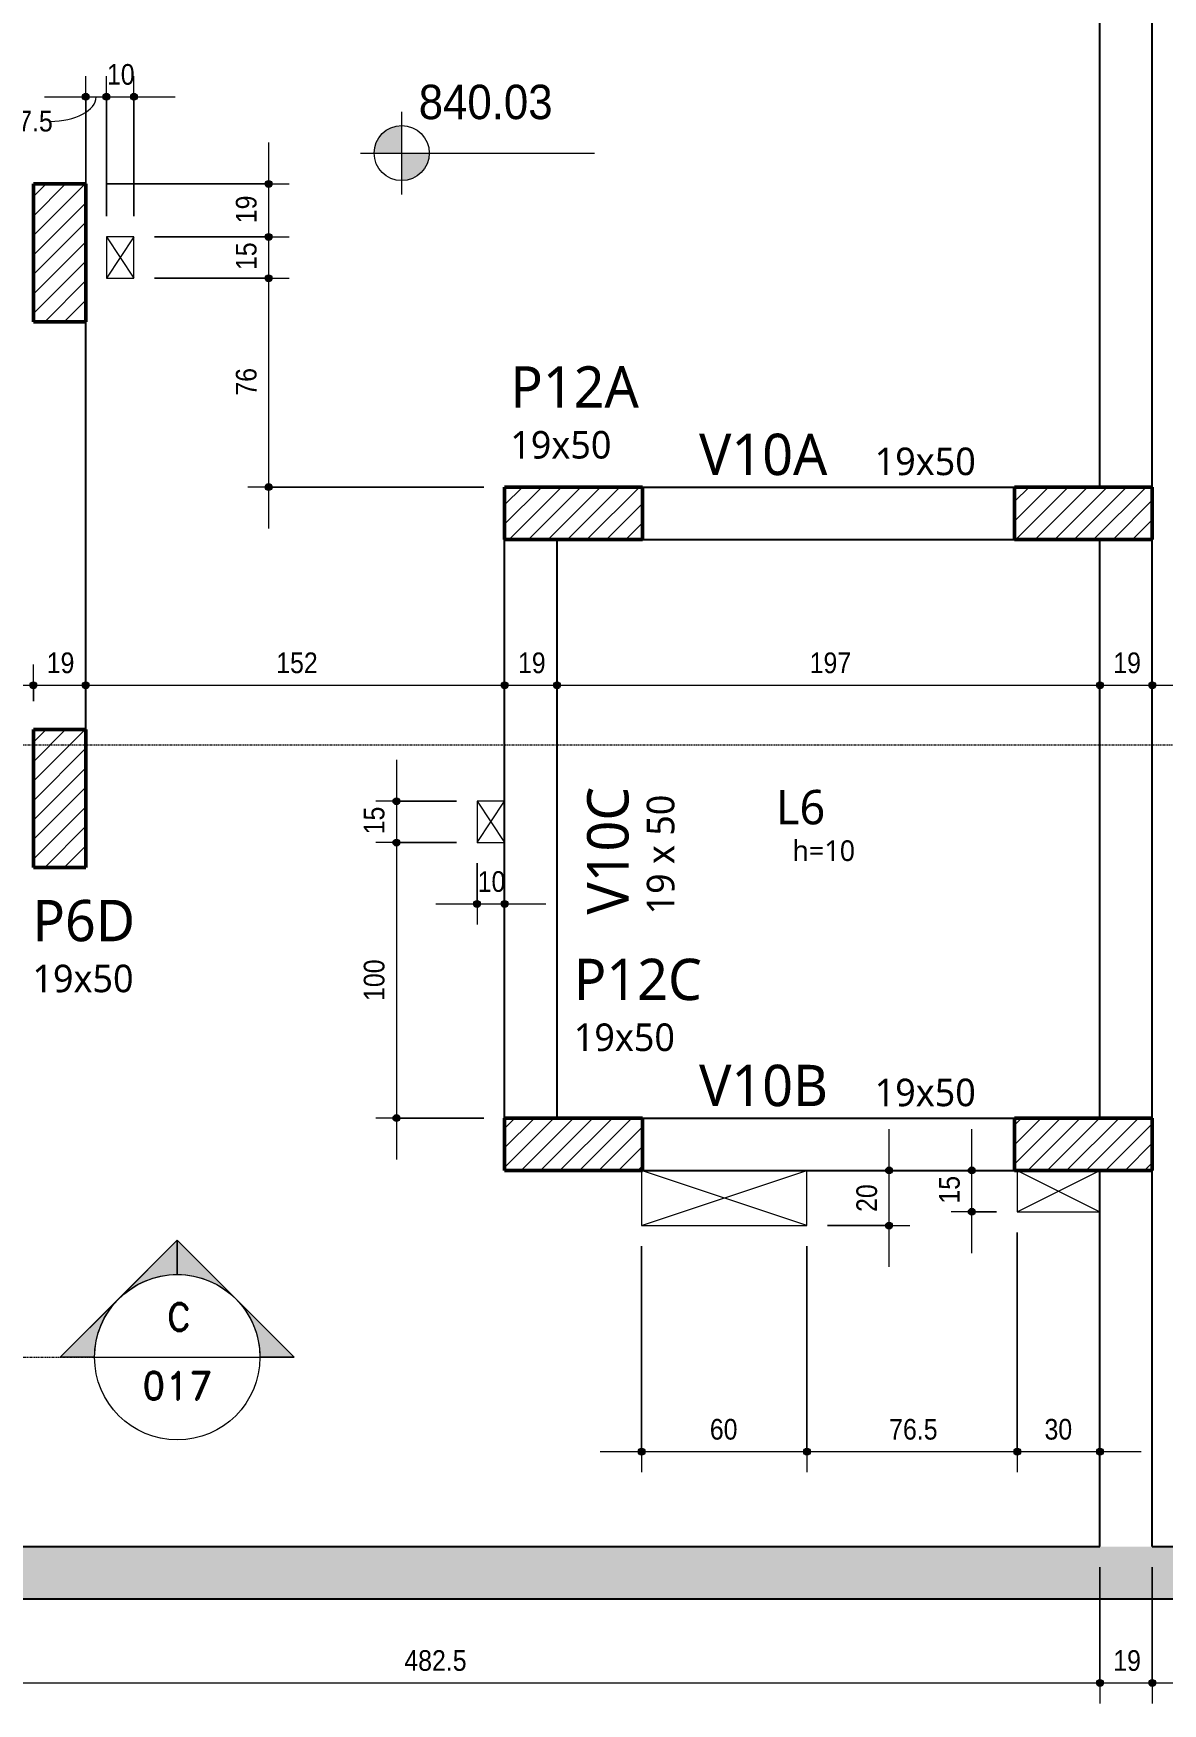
# Model space of a CAD drawing. Header units: centimetres. Extents: x -1095 to 23421, y -520 to 84300.
# Drawn here: x 2769 to 3178, y -428 to 178 of the extents above; entities that cross this region are included whole.
import ezdxf

# ---------------------------------------------------------------- set-up
doc = ezdxf.new("R2010")
doc.units = ezdxf.units.CM
doc.linetypes.add('Centro de 6 mm', pattern=[1.32, 0.6, -0.24, 0.24, -0.24])
for name, color, linetype, lineweight in [('A-ANNO-DIMS', 7, 'Continuous', 9), ('A-ANNO-DIMS-50', 7, 'Continuous', 9), ('A-FLOR', 7, 'Continuous', 9), ('A-FLOR-IDEN', 7, 'Continuous', 9), ('G-ANNO-DIMS', 7, 'Continuous', 9), ('G-ANNO-SYMB', 7, 'Continuous', 9), ('S-BEAM', 7, 'Continuous', 9), ('S-BEAM-IDEN', 7, 'Continuous', 9), ('S-COLS', 7, 'Continuous', 9), ('S-COLS-IDEN', 7, 'Continuous', 9)]:
    doc.layers.add(name, color=color, linetype=linetype, lineweight=lineweight)
doc.styles.add('Fira Sans', font='', dxfattribs={"width": 0.95, "height": 12.5})
doc.styles.add('Fira Sans_1', font='', dxfattribs={"width": 0.9, "height": 7.5})
doc.styles.add('Gadugi', font='gadugi.ttf', dxfattribs={"height": 15})
doc.styles.add('Gadugi_1', font='gadugi.ttf', dxfattribs={"height": 10})
doc.styles.add('Gadugi_2', font='gadugi.ttf', dxfattribs={"height": 7.5})
doc.styles.add('Gadugi_3', font='gadugi.ttf', dxfattribs={"height": 12.5})
doc.styles.add('RomanD', font='romand__.ttf', dxfattribs={"height": 10})
doc.styles.get('Fira Sans').set_extended_font_data('Fira Sans')
doc.styles.get('Fira Sans_1').set_extended_font_data('Fira Sans')
doc.dimstyles.new('PED_R80_1_5mm_ACIMA_As_ESQ__R00', dxfattribs={"dimscale": 30.48, "dimtxt": 10.229846, "dimasz": 0.328084, "dimexe": 0.246063, "dimexo": 0.246063, "dimgap": 0.049213, "dimtad": 1, "dimdec": 1, "dimrnd": 0.5, "dimdsep": 46, "dimtxsty": 'Fira Sans_1', "dimblk1": 'DOTSMALL', "dimblk2": 'DOTSMALL', "dimsah": 1, "dimcen": 0.09, "dimdle": 0.492126, "dimazin": 0, "dimtfac": 1, "dimtdec": 4, "dimtix": 1, "dimtmove": 0, "dimatfit": 3, "dimfxl": 1, "dimtvp": 1, "dimtolj": 1, "dimtzin": 0, "dimarcsym": 2})
doc.dimstyles.new('PED_R80_1_5mm_ACIMA_As_ESQ__R00_1', dxfattribs={"dimscale": 30.48, "dimtxt": 10.229846, "dimasz": 0.328084, "dimexe": 0.246063, "dimexo": 0.246063, "dimgap": 0.049213, "dimtad": 1, "dimdec": 1, "dimrnd": 0.5, "dimdsep": 46, "dimtxsty": 'Fira Sans_1', "dimblk1": 'DOTSMALL', "dimblk2": 'DOTSMALL', "dimsah": 1, "dimcen": 0.09, "dimdle": 0.492126, "dimazin": 0, "dimtfac": 1, "dimtdec": 4, "dimtix": 1, "dimtmove": 1, "dimatfit": 3, "dimfxl": 1, "dimtvp": 1, "dimtolj": 1, "dimtzin": 0, "dimarcsym": 2})
pattern_1 = [(45, (2663.54, 0), (-3.535534, 3.535534), [])]

# ---------------------------------------------------------------- blocks, each defined once
blk = doc.blocks.new('Corte - M_Cabeça do corte - Preenchida-2060824-PL600 - PRÉ-FORMA DA COBERTURA')
at = {"layer": 'G-ANNO-SYMB'}
h = blk.add_hatch(color=256, dxfattribs=at)
edge = h.paths.add_edge_path(flags=0)
edge.add_line((-0.6, 0.849), (-0.6, 0.6))
edge.add_arc((-0.6, 0), 0.6, 90, 135)
edge.add_line((-1.024, 0.424), (-0.6, 0.849))
h = blk.add_hatch(color=256, dxfattribs=at)
edge = h.paths.add_edge_path(flags=0)
edge.add_line((-0.6, 0.849), (-0.176, 0.424))
edge.add_arc((-0.6, 0), 0.6, 45, 90)
edge.add_line((-0.6, 0.6), (-0.6, 0.849))
h = blk.add_hatch(color=256, dxfattribs=at)
edge = h.paths.add_edge_path(flags=0)
edge.add_line((-1.449, 0), (-1.024, 0.424))
edge.add_arc((-0.6, 0), 0.6, 135, 180)
edge.add_line((-1.2, 0), (-1.449, 0))
h = blk.add_hatch(color=256, dxfattribs=at)
edge = h.paths.add_edge_path(flags=0)
edge.add_line((0.249, 0), (0, 0))
edge.add_arc((-0.6, 0), 0.6, 360, 405)
edge.add_line((-0.176, 0.424), (0.249, 0))
for p, q in [((-0.6, 0.849), (-1.449, 0)), ((-0.6, 0.849), (-1.024, 0.424)), ((-0.6, 0.849), (0.249, 0)), ((-0.6, 0.6), (-0.6, 0.849)), ((-0.6, 0.849), (-0.6, 0.6)), ((-0.176, 0.424), (-0.6, 0.849)), ((-1.024, 0.424), (-1.449, 0)), ((0.249, 0), (-0.176, 0.424)), ((-1.449, 0), (-1.2, 0)), ((0, 0), (0.249, 0)), ((-1.2, 0), (-1.449, 0)), ((0, 0), (0.249, 0))]:
    blk.add_line(p, q, dxfattribs=at)
for start, end in [(360, 180), (90, 135), (45, 90), (135, 180), (360, 45), (180, 360)]:
    blk.add_arc((-0.6, 0), 0.6, start, end, dxfattribs=at)
blk = doc.blocks.new('Elevações de ponto - M_Cota de elevação - Alvo preenchido-10609-PL600 - PRÉ-FORMA DA COBERTURA')
at = {"layer": 'G-ANNO-DIMS'}
h = blk.add_hatch(color=256, dxfattribs=at)
edge = h.paths.add_edge_path(flags=0)
edge.add_line((0, 0), (-0.2, 0))
edge.add_arc((0, 0), 0.2, 90, 180, ccw=False)
edge.add_line((0, 0.2), (0, 0))
h = blk.add_hatch(color=256, dxfattribs=at)
edge = h.paths.add_edge_path(flags=0)
edge.add_line((0, 0), (0.2, 0))
edge.add_arc((0, 0), 0.2, 270, 360, ccw=False)
edge.add_line((0, -0.2), (0, 0))
for p, q in [((0, -0.3), (0, 0.3)), ((-0.3, 0), (1.4, 0))]:
    blk.add_line(p, q, dxfattribs=at)
blk.add_circle((0, 0), 0.2, dxfattribs=at)
blk = doc.blocks.new('DIMBLOCK26-PL600 - PRÉ-FORMA DA COBERTURA')
at = {"layer": 'A-ANNO-DIMS-50', "true_color": 0x000032}
h = blk.add_hatch(color=178, dxfattribs=at)
edge = h.paths.add_edge_path(flags=0)
edge.add_arc((2673.04, -420.21), 1.25, 0, 360)
h = blk.add_hatch(color=178, dxfattribs=at)
edge = h.paths.add_edge_path(flags=0)
edge.add_arc((3155.54, -420.21), 1.25, 0, 360)
at = {"layer": 'A-ANNO-DIMS-50', "color": 178, "true_color": 0x000032}
for p, q in [((3155.54, -378.25), (3155.54, -427.71)), ((3155.54, -420.21), (3155.54, -378.25)), ((2673.04, -397.25), (2673.04, -427.71)), ((2673.04, -420.21), (2673.04, -397.25)), ((2673.04, -420.21), (3155.54, -420.21))]:
    blk.add_line(p, q, dxfattribs=at)
for centre in [(2673.04, -420.21), (3155.54, -420.21)]:
    blk.add_circle(centre, 1.25, dxfattribs=at)
at = {"layer": 'A-ANNO-DIMS-50', "color": 0, "insert": (2903.14, -408.32), "char_height": 7.5, "width": 26.755, "attachment_point": 1, "line_spacing_factor": 1.049215, "style": 'Fira Sans_1'}
blk.add_mtext('482.5', dxfattribs=at)
blk = doc.blocks.new('_DotSmall')
at = {"color": 0, "linetype": 'ByBlock', "const_width": 0.5}
blk.add_lwpolyline([(-0.0625, 0, 1), (0.0625, 0, 1)], format="xyb", close=True, dxfattribs=at)
blk = doc.blocks.new('DIMBLOCK27-PL600 - PRÉ-FORMA DA COBERTURA')
at = {"layer": 'A-ANNO-DIMS-50', "true_color": 0x000032}
h = blk.add_hatch(color=178, dxfattribs=at)
edge = h.paths.add_edge_path(flags=0)
edge.add_arc((3155.54, -420.21), 1.25, 0, 360)
h = blk.add_hatch(color=178, dxfattribs=at)
edge = h.paths.add_edge_path(flags=0)
edge.add_arc((3174.54, -420.21), 1.25, 0, 360)
at = {"layer": 'A-ANNO-DIMS-50', "color": 178, "true_color": 0x000032}
for p, q in [((3155.54, -378.25), (3155.54, -427.71)), ((3155.54, -420.21), (3155.54, -378.25)), ((3174.54, -378.25), (3174.54, -427.71)), ((3174.54, -420.21), (3174.54, -378.25)), ((3155.54, -420.21), (3174.54, -420.21))]:
    blk.add_line(p, q, dxfattribs=at)
for centre in [(3155.54, -420.21), (3174.54, -420.21)]:
    blk.add_circle(centre, 1.25, dxfattribs=at)
at = {"layer": 'A-ANNO-DIMS-50', "color": 0, "insert": (3160.38, -408.32), "char_height": 7.5, "width": 11.1741, "attachment_point": 1, "line_spacing_factor": 1.049215, "style": 'Fira Sans_1'}
blk.add_mtext('19', dxfattribs=at)
blk = doc.blocks.new('DIMBLOCK28-PL600 - PRÉ-FORMA DA COBERTURA')
at = {"layer": 'A-ANNO-DIMS-50', "true_color": 0x000032}
h = blk.add_hatch(color=178, dxfattribs=at)
edge = h.paths.add_edge_path(flags=0)
edge.add_arc((3174.54, -420.21), 1.25, 0, 360)
h = blk.add_hatch(color=178, dxfattribs=at)
edge = h.paths.add_edge_path(flags=0)
edge.add_arc((3475.04, -420.21), 1.25, 0, 360)
at = {"layer": 'A-ANNO-DIMS-50', "color": 178, "true_color": 0x000032}
for p, q in [((3174.54, -378.25), (3174.54, -427.71)), ((3174.54, -420.21), (3174.54, -378.25)), ((3475.04, -378.25), (3475.04, -427.71)), ((3475.04, -420.21), (3475.04, -378.25)), ((3174.54, -420.21), (3475.04, -420.21))]:
    blk.add_line(p, q, dxfattribs=at)
for centre in [(3174.54, -420.21), (3475.04, -420.21)]:
    blk.add_circle(centre, 1.25, dxfattribs=at)
at = {"layer": 'A-ANNO-DIMS-50', "color": 0, "insert": (3313.38, -408.32), "char_height": 7.5, "width": 27.3845, "attachment_point": 1, "line_spacing_factor": 1.049215, "style": 'Fira Sans_1'}
blk.add_mtext('300.5', dxfattribs=at)
blk = doc.blocks.new('DIMBLOCK43-PL600 - PRÉ-FORMA DA COBERTURA')
at = {"layer": 'A-ANNO-DIMS-50', "true_color": 0x000032}
h = blk.add_hatch(color=178, dxfattribs=at)
edge = h.paths.add_edge_path(flags=0)
edge.add_arc((2558.54, -58.17), 1.25, 0, 360)
h = blk.add_hatch(color=178, dxfattribs=at)
edge = h.paths.add_edge_path(flags=0)
edge.add_arc((2768.54, -58.17), 1.25, 0, 360)
at = {"layer": 'A-ANNO-DIMS-50', "color": 178, "true_color": 0x000032}
for p, q in [((2558.54, -63.9), (2558.54, -50.67)), ((2768.54, -63.9), (2768.54, -50.67)), ((2558.54, -58.17), (2768.54, -58.17)), ((2558.54, -58.17), (2558.54, -63.9)), ((2768.54, -58.17), (2768.54, -63.9))]:
    blk.add_line(p, q, dxfattribs=at)
for centre in [(2558.54, -58.17), (2768.54, -58.17)]:
    blk.add_circle(centre, 1.25, dxfattribs=at)
at = {"layer": 'A-ANNO-DIMS-50', "color": 0, "insert": (2656.39, -46.28), "char_height": 7.5, "width": 17.1547, "attachment_point": 1, "line_spacing_factor": 1.049215, "style": 'Fira Sans_1'}
blk.add_mtext('210', dxfattribs=at)
blk = doc.blocks.new('DIMBLOCK44-PL600 - PRÉ-FORMA DA COBERTURA')
at = {"layer": 'A-ANNO-DIMS-50', "true_color": 0x000032}
h = blk.add_hatch(color=178, dxfattribs=at)
edge = h.paths.add_edge_path(flags=0)
edge.add_arc((2768.54, -58.17), 1.25, 0, 360)
h = blk.add_hatch(color=178, dxfattribs=at)
edge = h.paths.add_edge_path(flags=0)
edge.add_arc((2787.54, -58.17), 1.25, 0, 360)
at = {"layer": 'A-ANNO-DIMS-50', "color": 178, "true_color": 0x000032}
for p, q in [((2768.54, -63.9), (2768.54, -50.67)), ((2787.54, -63.9), (2787.54, -50.67)), ((2768.54, -58.17), (2787.54, -58.17)), ((2768.54, -58.17), (2768.54, -63.9)), ((2787.54, -58.17), (2787.54, -63.9))]:
    blk.add_line(p, q, dxfattribs=at)
for centre in [(2768.54, -58.17), (2787.54, -58.17)]:
    blk.add_circle(centre, 1.25, dxfattribs=at)
at = {"layer": 'A-ANNO-DIMS-50', "color": 0, "insert": (2773.38, -46.28), "char_height": 7.5, "width": 11.1741, "attachment_point": 1, "line_spacing_factor": 1.049215, "style": 'Fira Sans_1'}
blk.add_mtext('19', dxfattribs=at)
blk = doc.blocks.new('DIMBLOCK45-PL600 - PRÉ-FORMA DA COBERTURA')
at = {"layer": 'A-ANNO-DIMS-50', "true_color": 0x000032}
h = blk.add_hatch(color=178, dxfattribs=at)
edge = h.paths.add_edge_path(flags=0)
edge.add_arc((2787.54, -58.17), 1.25, 0, 360)
h = blk.add_hatch(color=178, dxfattribs=at)
edge = h.paths.add_edge_path(flags=0)
edge.add_arc((2939.54, -58.17), 1.25, 0, 360)
at = {"layer": 'A-ANNO-DIMS-50', "color": 178, "true_color": 0x000032}
for p, q in [((2787.54, -63.9), (2787.54, -50.67)), ((2939.54, -63.9), (2939.54, -50.67)), ((2787.54, -58.17), (2939.54, -58.17)), ((2787.54, -58.17), (2787.54, -63.9)), ((2939.54, -58.17), (2939.54, -63.9))]:
    blk.add_line(p, q, dxfattribs=at)
for centre in [(2787.54, -58.17), (2939.54, -58.17)]:
    blk.add_circle(centre, 1.25, dxfattribs=at)
at = {"layer": 'A-ANNO-DIMS-50', "color": 0, "insert": (2856.65, -46.28), "char_height": 7.5, "width": 16.5251, "attachment_point": 1, "line_spacing_factor": 1.049215, "style": 'Fira Sans_1'}
blk.add_mtext('152', dxfattribs=at)
blk = doc.blocks.new('DIMBLOCK46-PL600 - PRÉ-FORMA DA COBERTURA')
at = {"layer": 'A-ANNO-DIMS-50', "true_color": 0x000032}
h = blk.add_hatch(color=178, dxfattribs=at)
edge = h.paths.add_edge_path(flags=0)
edge.add_arc((2939.54, -58.17), 1.25, 0, 360)
h = blk.add_hatch(color=178, dxfattribs=at)
edge = h.paths.add_edge_path(flags=0)
edge.add_arc((2958.54, -58.17), 1.25, 0, 360)
at = {"layer": 'A-ANNO-DIMS-50', "color": 178, "true_color": 0x000032}
for p, q in [((2939.54, -63.9), (2939.54, -50.67)), ((2958.54, -63.9), (2958.54, -50.67)), ((2939.54, -58.17), (2958.54, -58.17)), ((2939.54, -58.17), (2939.54, -63.9)), ((2958.54, -58.17), (2958.54, -63.9))]:
    blk.add_line(p, q, dxfattribs=at)
for centre in [(2939.54, -58.17), (2958.54, -58.17)]:
    blk.add_circle(centre, 1.25, dxfattribs=at)
at = {"layer": 'A-ANNO-DIMS-50', "color": 0, "insert": (2944.38, -46.28), "char_height": 7.5, "width": 11.1741, "attachment_point": 1, "line_spacing_factor": 1.049215, "style": 'Fira Sans_1'}
blk.add_mtext('19', dxfattribs=at)
blk = doc.blocks.new('DIMBLOCK47-PL600 - PRÉ-FORMA DA COBERTURA')
at = {"layer": 'A-ANNO-DIMS-50', "true_color": 0x000032}
h = blk.add_hatch(color=178, dxfattribs=at)
edge = h.paths.add_edge_path(flags=0)
edge.add_arc((2958.54, -58.17), 1.25, 0, 360)
h = blk.add_hatch(color=178, dxfattribs=at)
edge = h.paths.add_edge_path(flags=0)
edge.add_arc((3155.54, -58.17), 1.25, 0, 360)
at = {"layer": 'A-ANNO-DIMS-50', "color": 178, "true_color": 0x000032}
for p, q in [((2958.54, -63.9), (2958.54, -50.67)), ((3155.54, -63.9), (3155.54, -50.67)), ((2958.54, -58.17), (3155.54, -58.17)), ((2958.54, -58.17), (2958.54, -63.9)), ((3155.54, -58.17), (3155.54, -63.9))]:
    blk.add_line(p, q, dxfattribs=at)
for centre in [(2958.54, -58.17), (3155.54, -58.17)]:
    blk.add_circle(centre, 1.25, dxfattribs=at)
at = {"layer": 'A-ANNO-DIMS-50', "color": 0, "insert": (3050.22, -46.28), "char_height": 7.5, "width": 16.3678, "attachment_point": 1, "line_spacing_factor": 1.049215, "style": 'Fira Sans_1'}
blk.add_mtext('197', dxfattribs=at)
blk = doc.blocks.new('DIMBLOCK48-PL600 - PRÉ-FORMA DA COBERTURA')
at = {"layer": 'A-ANNO-DIMS-50', "true_color": 0x000032}
h = blk.add_hatch(color=178, dxfattribs=at)
edge = h.paths.add_edge_path(flags=0)
edge.add_arc((3155.54, -58.17), 1.25, 0, 360)
h = blk.add_hatch(color=178, dxfattribs=at)
edge = h.paths.add_edge_path(flags=0)
edge.add_arc((3174.54, -58.17), 1.25, 0, 360)
at = {"layer": 'A-ANNO-DIMS-50', "color": 178, "true_color": 0x000032}
for p, q in [((3155.54, -63.9), (3155.54, -50.67)), ((3174.54, -63.9), (3174.54, -50.67)), ((3155.54, -58.17), (3174.54, -58.17)), ((3155.54, -58.17), (3155.54, -63.9)), ((3174.54, -58.17), (3174.54, -63.9))]:
    blk.add_line(p, q, dxfattribs=at)
for centre in [(3155.54, -58.17), (3174.54, -58.17)]:
    blk.add_circle(centre, 1.25, dxfattribs=at)
at = {"layer": 'A-ANNO-DIMS-50', "color": 0, "insert": (3160.38, -46.28), "char_height": 7.5, "width": 11.1741, "attachment_point": 1, "line_spacing_factor": 1.049215, "style": 'Fira Sans_1'}
blk.add_mtext('19', dxfattribs=at)
blk = doc.blocks.new('DIMBLOCK49-PL600 - PRÉ-FORMA DA COBERTURA')
at = {"layer": 'A-ANNO-DIMS-50', "true_color": 0x000032}
h = blk.add_hatch(color=178, dxfattribs=at)
edge = h.paths.add_edge_path(flags=0)
edge.add_arc((3174.54, -58.17), 1.25, 0, 360)
h = blk.add_hatch(color=178, dxfattribs=at)
edge = h.paths.add_edge_path(flags=0)
edge.add_arc((3475.04, -58.17), 1.25, 0, 360)
at = {"layer": 'A-ANNO-DIMS-50', "color": 178, "true_color": 0x000032}
for p, q in [((3174.54, -63.9), (3174.54, -50.67)), ((3475.04, -63.9), (3475.04, -50.67)), ((3174.54, -58.17), (3475.04, -58.17)), ((3174.54, -58.17), (3174.54, -63.9)), ((3475.04, -58.17), (3475.04, -63.9))]:
    blk.add_line(p, q, dxfattribs=at)
for centre in [(3174.54, -58.17), (3475.04, -58.17)]:
    blk.add_circle(centre, 1.25, dxfattribs=at)
at = {"layer": 'A-ANNO-DIMS-50', "color": 0, "insert": (3313.38, -46.28), "char_height": 7.5, "width": 27.3845, "attachment_point": 1, "line_spacing_factor": 1.049215, "style": 'Fira Sans_1'}
blk.add_mtext('300.5', dxfattribs=at)
blk = doc.blocks.new('DIMBLOCK86-PL600 - PRÉ-FORMA DA COBERTURA')
at = {"layer": 'A-ANNO-DIMS-50', "true_color": 0x000032}
h = blk.add_hatch(color=178, dxfattribs=at)
edge = h.paths.add_edge_path(flags=0)
edge.add_arc((2989.24, -336.29), 1.25, 0, 360)
h = blk.add_hatch(color=178, dxfattribs=at)
edge = h.paths.add_edge_path(flags=0)
edge.add_arc((3049.24, -336.29), 1.25, 0, 360)
at = {"layer": 'A-ANNO-DIMS-50', "color": 178, "true_color": 0x000032}
for p, q in [((2989.24, -261.75), (2989.24, -343.79)), ((2989.24, -336.29), (2989.24, -261.75)), ((3049.24, -261.75), (3049.24, -343.79)), ((3049.24, -336.29), (3049.24, -261.75)), ((2974.24, -336.29), (3049.24, -336.29))]:
    blk.add_line(p, q, dxfattribs=at)
for centre in [(2989.24, -336.29), (3049.24, -336.29)]:
    blk.add_circle(centre, 1.25, dxfattribs=at)
at = {"layer": 'A-ANNO-DIMS-50', "color": 0, "insert": (3013.99, -324.41), "char_height": 7.5, "width": 12.5906, "attachment_point": 1, "line_spacing_factor": 1.049215, "style": 'Fira Sans_1'}
blk.add_mtext('60', dxfattribs=at)
blk = doc.blocks.new('DIMBLOCK87-PL600 - PRÉ-FORMA DA COBERTURA')
at = {"layer": 'A-ANNO-DIMS-50', "true_color": 0x000032}
h = blk.add_hatch(color=178, dxfattribs=at)
edge = h.paths.add_edge_path(flags=0)
edge.add_arc((3049.24, -336.29), 1.25, 0, 360)
h = blk.add_hatch(color=178, dxfattribs=at)
edge = h.paths.add_edge_path(flags=0)
edge.add_arc((3125.54, -336.29), 1.25, 0, 360)
at = {"layer": 'A-ANNO-DIMS-50', "color": 178, "true_color": 0x000032}
for p, q in [((3125.54, -256.75), (3125.54, -343.79)), ((3125.54, -336.29), (3125.54, -256.75)), ((3049.24, -261.75), (3049.24, -343.79)), ((3049.24, -336.29), (3049.24, -261.75)), ((3049.24, -336.29), (3125.54, -336.29))]:
    blk.add_line(p, q, dxfattribs=at)
for centre in [(3049.24, -336.29), (3125.54, -336.29)]:
    blk.add_circle(centre, 1.25, dxfattribs=at)
at = {"layer": 'A-ANNO-DIMS-50', "color": 0, "insert": (3079.06, -324.41), "char_height": 7.5, "width": 19.9875, "attachment_point": 1, "line_spacing_factor": 1.049215, "style": 'Fira Sans_1'}
blk.add_mtext('76.5', dxfattribs=at)
blk = doc.blocks.new('DIMBLOCK88-PL600 - PRÉ-FORMA DA COBERTURA')
at = {"layer": 'A-ANNO-DIMS-50', "true_color": 0x000032}
h = blk.add_hatch(color=178, dxfattribs=at)
edge = h.paths.add_edge_path(flags=0)
edge.add_arc((3125.54, -336.29), 1.25, 0, 360)
h = blk.add_hatch(color=178, dxfattribs=at)
edge = h.paths.add_edge_path(flags=0)
edge.add_arc((3155.54, -336.29), 1.25, 0, 360)
at = {"layer": 'A-ANNO-DIMS-50', "color": 178, "true_color": 0x000032}
for p, q in [((3125.54, -256.75), (3125.54, -343.79)), ((3125.54, -336.29), (3125.54, -256.75)), ((3155.54, -342.02), (3155.54, -328.79)), ((3125.54, -336.29), (3170.54, -336.29)), ((3155.54, -336.29), (3155.54, -342.02))]:
    blk.add_line(p, q, dxfattribs=at)
for centre in [(3125.54, -336.29), (3155.54, -336.29)]:
    blk.add_circle(centre, 1.25, dxfattribs=at)
at = {"layer": 'A-ANNO-DIMS-50', "color": 0, "insert": (3135.43, -324.41), "char_height": 7.5, "width": 12.2758, "attachment_point": 1, "line_spacing_factor": 1.049215, "style": 'Fira Sans_1'}
blk.add_mtext('30', dxfattribs=at)
blk = doc.blocks.new('DIMBLOCK89-PL600 - PRÉ-FORMA DA COBERTURA')
at = {"layer": 'A-ANNO-DIMS-50', "true_color": 0x000032}
h = blk.add_hatch(color=178, dxfattribs=at)
edge = h.paths.add_edge_path(flags=0)
edge.add_arc((3109.05, -234.25), 1.25, 0, 360)
h = blk.add_hatch(color=178, dxfattribs=at)
edge = h.paths.add_edge_path(flags=0)
edge.add_arc((3109.05, -249.25), 1.25, 0, 360)
at = {"layer": 'A-ANNO-DIMS-50', "color": 178, "true_color": 0x000032}
for p, q in [((3109.05, -264.25), (3109.05, -219.25)), ((3114.78, -234.25), (3101.55, -234.25)), ((3109.05, -234.25), (3114.78, -234.25)), ((3118.04, -249.25), (3101.55, -249.25)), ((3109.05, -249.25), (3118.04, -249.25))]:
    blk.add_line(p, q, dxfattribs=at)
for centre in [(3109.05, -234.25), (3109.05, -249.25)]:
    blk.add_circle(centre, 1.25, dxfattribs=at)
at = {"layer": 'A-ANNO-DIMS-50', "color": 0, "insert": (3097.16, -246.27), "char_height": 7.5, "width": 10.8594, "attachment_point": 1, "rotation": 90, "line_spacing_factor": 1.049215, "style": 'Fira Sans_1'}
blk.add_mtext('15', dxfattribs=at)
blk = doc.blocks.new('DIMBLOCK90-PL600 - PRÉ-FORMA DA COBERTURA')
at = {"layer": 'A-ANNO-DIMS-50', "true_color": 0x000032}
h = blk.add_hatch(color=178, dxfattribs=at)
edge = h.paths.add_edge_path(flags=0)
edge.add_arc((3079.05, -234.25), 1.25, 0, 360)
h = blk.add_hatch(color=178, dxfattribs=at)
edge = h.paths.add_edge_path(flags=0)
edge.add_arc((3079.05, -254.25), 1.25, 0, 360)
at = {"layer": 'A-ANNO-DIMS-50', "color": 178, "true_color": 0x000032}
for p, q in [((3079.05, -269.25), (3079.05, -219.25)), ((3084.78, -234.25), (3071.55, -234.25)), ((3079.05, -234.25), (3084.78, -234.25)), ((3056.74, -254.25), (3086.55, -254.25)), ((3079.05, -254.25), (3056.74, -254.25))]:
    blk.add_line(p, q, dxfattribs=at)
for centre in [(3079.05, -234.25), (3079.05, -254.25)]:
    blk.add_circle(centre, 1.25, dxfattribs=at)
at = {"layer": 'A-ANNO-DIMS-50', "color": 0, "insert": (3067.16, -249.3), "char_height": 7.5, "width": 12.1184, "attachment_point": 1, "rotation": 90, "line_spacing_factor": 1.049215, "style": 'Fira Sans_1'}
blk.add_mtext('20', dxfattribs=at)
blk = doc.blocks.new('DIMBLOCK91-PL600 - PRÉ-FORMA DA COBERTURA')
at = {"layer": 'A-ANNO-DIMS-50', "true_color": 0x000032}
h = blk.add_hatch(color=178, dxfattribs=at)
edge = h.paths.add_edge_path(flags=0)
edge.add_arc((2853.89, 123.75), 1.25, 0, 360)
h = blk.add_hatch(color=178, dxfattribs=at)
edge = h.paths.add_edge_path(flags=0)
edge.add_arc((2853.89, 104.51), 1.25, 0, 360)
at = {"layer": 'A-ANNO-DIMS-50', "color": 178, "true_color": 0x000032}
for p, q in [((2853.89, 138.75), (2853.89, 104.51)), ((2795.04, 123.75), (2861.39, 123.75)), ((2853.89, 123.75), (2795.04, 123.75)), ((2812.52, 104.51), (2861.39, 104.51)), ((2853.89, 104.51), (2812.52, 104.51))]:
    blk.add_line(p, q, dxfattribs=at)
for centre in [(2853.89, 123.75), (2853.89, 104.51)]:
    blk.add_circle(centre, 1.25, dxfattribs=at)
at = {"layer": 'A-ANNO-DIMS-50', "color": 0, "insert": (2842, 109.48), "char_height": 7.5, "width": 11.1741, "attachment_point": 1, "rotation": 90, "line_spacing_factor": 1.049215, "style": 'Fira Sans_1'}
blk.add_mtext('19', dxfattribs=at)
blk = doc.blocks.new('DIMBLOCK92-PL600 - PRÉ-FORMA DA COBERTURA')
at = {"layer": 'A-ANNO-DIMS-50', "true_color": 0x000032}
h = blk.add_hatch(color=178, dxfattribs=at)
edge = h.paths.add_edge_path(flags=0)
edge.add_arc((2853.89, 104.51), 1.25, 0, 360)
h = blk.add_hatch(color=178, dxfattribs=at)
edge = h.paths.add_edge_path(flags=0)
edge.add_arc((2853.89, 89.51), 1.25, 0, 360)
at = {"layer": 'A-ANNO-DIMS-50', "color": 178, "true_color": 0x000032}
for p, q in [((2812.52, 104.51), (2861.39, 104.51)), ((2853.89, 104.51), (2812.52, 104.51)), ((2853.89, 104.51), (2853.89, 89.51)), ((2812.52, 89.51), (2861.39, 89.51)), ((2853.89, 89.51), (2812.52, 89.51))]:
    blk.add_line(p, q, dxfattribs=at)
for centre in [(2853.89, 104.51), (2853.89, 89.51)]:
    blk.add_circle(centre, 1.25, dxfattribs=at)
at = {"layer": 'A-ANNO-DIMS-50', "color": 0, "insert": (2842, 92.49), "char_height": 7.5, "width": 10.8594, "attachment_point": 1, "rotation": 90, "line_spacing_factor": 1.049215, "style": 'Fira Sans_1'}
blk.add_mtext('15', dxfattribs=at)
blk = doc.blocks.new('DIMBLOCK93-PL600 - PRÉ-FORMA DA COBERTURA')
at = {"layer": 'A-ANNO-DIMS-50', "true_color": 0x000032}
h = blk.add_hatch(color=178, dxfattribs=at)
edge = h.paths.add_edge_path(flags=0)
edge.add_arc((2853.89, 89.51), 1.25, 0, 360)
h = blk.add_hatch(color=178, dxfattribs=at)
edge = h.paths.add_edge_path(flags=0)
edge.add_arc((2853.89, 13.75), 1.25, 0, 360)
at = {"layer": 'A-ANNO-DIMS-50', "color": 178, "true_color": 0x000032}
for p, q in [((2812.52, 89.51), (2861.39, 89.51)), ((2853.89, 89.51), (2812.52, 89.51)), ((2853.89, 89.51), (2853.89, -1.25)), ((2932.04, 13.75), (2846.39, 13.75)), ((2853.89, 13.75), (2932.04, 13.75))]:
    blk.add_line(p, q, dxfattribs=at)
for centre in [(2853.89, 89.51), (2853.89, 13.75)]:
    blk.add_circle(centre, 1.25, dxfattribs=at)
at = {"layer": 'A-ANNO-DIMS-50', "color": 0, "insert": (2842, 46.91), "char_height": 7.5, "width": 11.3315, "attachment_point": 1, "rotation": 90, "line_spacing_factor": 1.049215, "style": 'Fira Sans_1'}
blk.add_mtext('76', dxfattribs=at)
blk = doc.blocks.new('DIMBLOCK94-PL600 - PRÉ-FORMA DA COBERTURA')
at = {"layer": 'A-ANNO-DIMS-50', "true_color": 0x000032}
h = blk.add_hatch(color=178, dxfattribs=at)
edge = h.paths.add_edge_path(flags=0)
edge.add_arc((2787.54, 155.35), 1.25, 0, 360)
h = blk.add_hatch(color=178, dxfattribs=at)
edge = h.paths.add_edge_path(flags=0)
edge.add_arc((2795.02, 155.35), 1.25, 0, 360)
at = {"layer": 'A-ANNO-DIMS-50', "color": 178, "true_color": 0x000032}
for p, q in [((2787.54, 81.25), (2787.54, 162.85)), ((2795.02, 112.01), (2795.02, 162.85)), ((2772.54, 155.35), (2795.02, 155.35)), ((2787.54, 155.35), (2787.54, 81.25)), ((2795.02, 155.35), (2795.02, 112.01))]:
    blk.add_line(p, q, dxfattribs=at)
for centre in [(2787.54, 155.35), (2795.02, 155.35)]:
    blk.add_circle(centre, 1.25, dxfattribs=at)
blk.add_ellipse((2774.58, 155.35), major_axis=(16.7, 0), ratio=0.53345, start_param=4.712389, end_param=6.283185, dxfattribs=at)
at = {"layer": 'A-ANNO-DIMS-50', "color": 0, "insert": (2763.03, 150.27), "char_height": 7.5, "width": 13.8496, "attachment_point": 1, "line_spacing_factor": 1.049215, "style": 'Fira Sans_1'}
blk.add_mtext('7.5', dxfattribs=at)
blk = doc.blocks.new('DIMBLOCK95-PL600 - PRÉ-FORMA DA COBERTURA')
at = {"layer": 'A-ANNO-DIMS-50', "true_color": 0x000032}
h = blk.add_hatch(color=178, dxfattribs=at)
edge = h.paths.add_edge_path(flags=0)
edge.add_arc((2795.02, 155.35), 1.25, 0, 360)
h = blk.add_hatch(color=178, dxfattribs=at)
edge = h.paths.add_edge_path(flags=0)
edge.add_arc((2805.02, 155.35), 1.25, 0, 360)
at = {"layer": 'A-ANNO-DIMS-50', "color": 178, "true_color": 0x000032}
for p, q in [((2795.02, 112.01), (2795.02, 162.85)), ((2805.02, 112.01), (2805.02, 162.85)), ((2795.02, 155.35), (2820.02, 155.35)), ((2795.02, 155.35), (2795.02, 112.01)), ((2805.02, 155.35), (2805.02, 112.01))]:
    blk.add_line(p, q, dxfattribs=at)
for centre in [(2795.02, 155.35), (2805.02, 155.35)]:
    blk.add_circle(centre, 1.25, dxfattribs=at)
at = {"layer": 'A-ANNO-DIMS-50', "color": 0, "insert": (2795.23, 167.24), "char_height": 7.5, "width": 11.4889, "attachment_point": 1, "line_spacing_factor": 1.049215, "style": 'Fira Sans_1'}
blk.add_mtext('10', dxfattribs=at)
blk = doc.blocks.new('DIMBLOCK103-PL600 - PRÉ-FORMA DA COBERTURA')
at = {"layer": 'A-ANNO-DIMS-50', "true_color": 0x000032}
h = blk.add_hatch(color=178, dxfattribs=at)
edge = h.paths.add_edge_path(flags=0)
edge.add_arc((2900.29, -100.25), 1.25, 0, 360)
h = blk.add_hatch(color=178, dxfattribs=at)
edge = h.paths.add_edge_path(flags=0)
edge.add_arc((2900.29, -115.25), 1.25, 0, 360)
at = {"layer": 'A-ANNO-DIMS-50', "color": 178, "true_color": 0x000032}
for p, q in [((2900.29, -85.25), (2900.29, -115.25)), ((2922.04, -100.25), (2892.79, -100.25)), ((2900.29, -100.25), (2922.04, -100.25)), ((2922.04, -115.25), (2892.79, -115.25)), ((2900.29, -115.25), (2922.04, -115.25))]:
    blk.add_line(p, q, dxfattribs=at)
for centre in [(2900.29, -100.25), (2900.29, -115.25)]:
    blk.add_circle(centre, 1.25, dxfattribs=at)
at = {"layer": 'A-ANNO-DIMS-50', "color": 0, "insert": (2888.41, -112.27), "char_height": 7.5, "width": 10.8594, "attachment_point": 1, "rotation": 90, "line_spacing_factor": 1.049215, "style": 'Fira Sans_1'}
blk.add_mtext('15', dxfattribs=at)
blk = doc.blocks.new('DIMBLOCK104-PL600 - PRÉ-FORMA DA COBERTURA')
at = {"layer": 'A-ANNO-DIMS-50', "true_color": 0x000032}
h = blk.add_hatch(color=178, dxfattribs=at)
edge = h.paths.add_edge_path(flags=0)
edge.add_arc((2900.29, -115.25), 1.25, 0, 360)
h = blk.add_hatch(color=178, dxfattribs=at)
edge = h.paths.add_edge_path(flags=0)
edge.add_arc((2900.29, -215.25), 1.25, 0, 360)
at = {"layer": 'A-ANNO-DIMS-50', "color": 178, "true_color": 0x000032}
for p, q in [((2922.04, -115.25), (2892.79, -115.25)), ((2900.29, -115.25), (2900.29, -230.25)), ((2900.29, -115.25), (2922.04, -115.25)), ((2932.04, -215.25), (2892.79, -215.25)), ((2900.29, -215.25), (2932.04, -215.25))]:
    blk.add_line(p, q, dxfattribs=at)
for centre in [(2900.29, -115.25), (2900.29, -215.25)]:
    blk.add_circle(centre, 1.25, dxfattribs=at)
at = {"layer": 'A-ANNO-DIMS-50', "color": 0, "insert": (2888.41, -172.73), "char_height": 7.5, "width": 17.9416, "attachment_point": 1, "rotation": 90, "line_spacing_factor": 1.049215, "style": 'Fira Sans_1'}
blk.add_mtext('100', dxfattribs=at)
blk = doc.blocks.new('DIMBLOCK105-PL600 - PRÉ-FORMA DA COBERTURA')
at = {"layer": 'A-ANNO-DIMS-50', "true_color": 0x000032}
h = blk.add_hatch(color=178, dxfattribs=at)
edge = h.paths.add_edge_path(flags=0)
edge.add_arc((2929.54, -137.53), 1.25, 0, 360)
h = blk.add_hatch(color=178, dxfattribs=at)
edge = h.paths.add_edge_path(flags=0)
edge.add_arc((2939.54, -137.53), 1.25, 0, 360)
at = {"layer": 'A-ANNO-DIMS-50', "color": 178, "true_color": 0x000032}
for p, q in [((2929.54, -122.75), (2929.54, -145.03)), ((2929.54, -137.53), (2929.54, -122.75)), ((2939.54, -143.27), (2939.54, -130.03)), ((2914.54, -137.53), (2954.54, -137.53)), ((2939.54, -137.53), (2939.54, -143.27))]:
    blk.add_line(p, q, dxfattribs=at)
for centre in [(2929.54, -137.53), (2939.54, -137.53)]:
    blk.add_circle(centre, 1.25, dxfattribs=at)
at = {"layer": 'A-ANNO-DIMS-50', "color": 0, "insert": (2929.75, -125.65), "char_height": 7.5, "width": 11.4889, "attachment_point": 1, "line_spacing_factor": 1.049215, "style": 'Fira Sans_1'}
blk.add_mtext('10', dxfattribs=at)

msp = doc.modelspace()

# ---------------------------------------------------------------- hatches: boundary and pattern name
at = {"layer": 'S-BEAM', "true_color": 0xffffcc}
msp.add_hatch(color=7, dxfattribs=at).paths.add_polyline_path([(3684.04, -389.75), (3684.04, -370.75), (2673.04, -370.75), (2673.04, -389.75), (3112.47, -389.75)], flags=0)
at = {"layer": 'S-COLS', "lineweight": 18, "true_color": 0x808080}
h = msp.add_hatch(dxfattribs=at)
h.set_pattern_fill('FP_1', color=8, style=0, pattern_type=2)
h.set_pattern_definition(pattern_1)
h.paths.add_polyline_path([(2787.54, 73.75), (2787.54, 123.75), (2768.54, 123.75), (2768.54, 73.75)], flags=0)
h = msp.add_hatch(dxfattribs=at)
h.set_pattern_fill('FP_1', color=8, style=0, pattern_type=2)
h.set_pattern_definition(pattern_1)
h.paths.add_polyline_path([(2989.54, -5.25), (2989.54, 13.75), (2939.54, 13.75), (2939.54, -5.25)], flags=0)
h = msp.add_hatch(dxfattribs=at)
h.set_pattern_fill('FP_1', color=8, style=0, pattern_type=2)
h.set_pattern_definition(pattern_1)
h.paths.add_polyline_path([(3174.54, -5.25), (3174.54, 13.75), (3124.54, 13.75), (3124.54, -5.25)], flags=0)
h = msp.add_hatch(dxfattribs=at)
h.set_pattern_fill('FP_1', color=8, style=0, pattern_type=2)
h.set_pattern_definition(pattern_1)
h.paths.add_polyline_path([(2787.54, -124.25), (2787.54, -74.25), (2768.54, -74.25), (2768.54, -124.25)], flags=0)
h = msp.add_hatch(dxfattribs=at)
h.set_pattern_fill('FP_1', color=8, style=0, pattern_type=2)
h.set_pattern_definition(pattern_1)
h.paths.add_polyline_path([(2989.54, -234.25), (2989.54, -215.25), (2939.54, -215.25), (2939.54, -234.25)], flags=0)
h = msp.add_hatch(dxfattribs=at)
h.set_pattern_fill('FP_1', color=8, style=0, pattern_type=2)
h.set_pattern_definition(pattern_1)
h.paths.add_polyline_path([(3174.54, -234.25), (3174.54, -215.25), (3124.54, -215.25), (3124.54, -234.25)], flags=0)

# ---------------------------------------------------------------- linework, layer by layer
at = {"lineweight": 18}
for p, q in [((2795.02, 104.51), (2805.02, 89.51)), ((2805.02, 104.51), (2795.02, 89.51)), ((2929.54, -100.25), (2939.54, -115.24)), ((2929.54, -115.25), (2939.54, -100.26)), ((2989.25, -254.25), (3049.22, -234.25)), ((3049.22, -254.25), (2989.25, -234.25)), ((3049.22, -254.25), (2989.25, -234.25)), ((2989.25, -254.25), (3049.22, -234.25)), ((3125.55, -234.25), (3155.53, -249.25)), ((3125.55, -249.25), (3155.53, -234.25)), ((3125.55, -234.25), (3155.53, -249.25)), ((3125.55, -249.25), (3155.53, -234.25))]:
    msp.add_line(p, q, dxfattribs=at)
at = {"layer": 'A-FLOR', "lineweight": 18}
for p, q in [((2795.02, 104.51), (2795.02, 89.51)), ((2805.02, 104.51), (2795.02, 104.51)), ((2805.02, 89.51), (2805.02, 104.51)), ((2795.02, 89.51), (2805.02, 89.51)), ((2939.54, -100.25), (2929.54, -100.25)), ((2929.54, -100.25), (2929.54, -115.25)), ((2929.54, -115.25), (2939.54, -115.25)), ((2989.24, -234.25), (2989.24, -254.25)), ((3049.24, -254.25), (3049.24, -234.25)), ((3125.54, -234.25), (3125.54, -249.25)), ((2989.24, -254.25), (3049.24, -254.25)), ((3125.54, -249.25), (3155.54, -249.25))]:
    msp.add_line(p, q, dxfattribs=at)
at = {"layer": 'G-ANNO-SYMB', "linetype": 'Centro de 6 mm'}
for p, q in [((1458.56, -79.8), (3862.48, -79.8)), ((2528.49, -302.02), (2790.74, -302.02))]:
    msp.add_line(p, q, dxfattribs=at)
at = {"layer": 'G-ANNO-SYMB'}
msp.add_line((2790.74, -302.02), (2850.74, -302.02), dxfattribs=at)
at = {"layer": 'S-BEAM', "lineweight": 25}
for p, q in [((3155.54, 13.75), (3155.54, 390.25)), ((3174.54, 13.75), (3174.54, 390.25)), ((2787.54, -74.25), (2787.54, 73.75)), ((2989.54, 13.75), (3124.54, 13.75)), ((2939.54, -215.25), (2939.54, -5.25)), ((2958.54, -215.25), (2958.54, -5.25)), ((2989.54, -5.25), (3124.54, -5.25)), ((3155.54, -215.25), (3155.54, -5.25)), ((3174.54, -215.25), (3174.54, -5.25)), ((2989.54, -215.25), (3124.54, -215.25)), ((2989.54, -234.25), (3124.54, -234.25)), ((3155.54, -370.75), (3155.54, -234.25)), ((3174.54, -370.75), (3174.54, -234.25)), ((2673.04, -370.75), (3155.54, -370.75)), ((3174.54, -370.75), (3475.04, -370.75)), ((2673.04, -389.75), (3684.04, -389.75))]:
    msp.add_line(p, q, dxfattribs=at)
at = {"layer": 'S-COLS', "lineweight": 50}
for p, q in [((2768.54, 73.75), (2768.54, 123.75)), ((2768.54, 123.75), (2787.54, 123.75)), ((2787.54, 123.75), (2787.54, 73.75)), ((2787.54, 73.75), (2768.54, 73.75)), ((2939.54, 13.75), (2989.54, 13.75)), ((2939.54, -5.25), (2939.54, 13.75)), ((2989.54, 13.75), (2989.54, -5.25)), ((3124.54, 13.75), (3174.54, 13.75)), ((3124.54, -5.25), (3124.54, 13.75)), ((3174.54, 13.75), (3174.54, -5.25)), ((2989.54, -5.25), (2939.54, -5.25)), ((3174.54, -5.25), (3124.54, -5.25)), ((2768.54, -124.25), (2768.54, -74.25)), ((2768.54, -74.25), (2787.54, -74.25)), ((2787.54, -74.25), (2787.54, -124.25)), ((2787.54, -124.25), (2768.54, -124.25)), ((2939.54, -215.25), (2989.54, -215.25)), ((2939.54, -234.25), (2939.54, -215.25)), ((2989.54, -215.25), (2989.54, -234.25)), ((3124.54, -215.25), (3174.54, -215.25)), ((3124.54, -234.25), (3124.54, -215.25)), ((3174.54, -215.25), (3174.54, -234.25)), ((2989.54, -234.25), (2939.54, -234.25)), ((3174.54, -234.25), (3124.54, -234.25))]:
    msp.add_line(p, q, dxfattribs=at)

# ---------------------------------------------------------------- block references
at = {"layer": 'G-ANNO-DIMS', "xscale": 49.99999999999998, "yscale": 49.99999999999998, "zscale": 49.99999999999998}
msp.add_blockref('Elevações de ponto - M_Cota de elevação - Alvo preenchido-10609-PL600 - PRÉ-FORMA DA COBERTURA', (2902.19, 134.93), dxfattribs=at)
at = {"layer": 'G-ANNO-SYMB', "extrusion": (0, 0, -1), "xscale": 49.99999999999998, "yscale": 49.99999999999998, "zscale": 49.99999999999998}
msp.add_blockref('Corte - M_Cabeça do corte - Preenchida-2060824-PL600 - PRÉ-FORMA DA COBERTURA', (-2790.74, -302.02), dxfattribs=at)

# ---------------------------------------------------------------- texts
at = {"layer": 'A-FLOR-IDEN', "attachment_point": 1}
for s, insert, char_height, width, style in [('L6', (3038.02, -96.16), 12.5, 21.6456, 'Gadugi_3'), ('h=10', (3043.91, -114.45), 7.5, 29.6624, 'Gadugi_2')]:
    msp.add_mtext(s, dxfattribs=dict(at, insert=insert, char_height=char_height, width=width, style=style))
at = {"layer": 'G-ANNO-DIMS', "insert": (2908.36, 159.74), "char_height": 12.5, "width": 61.376, "attachment_point": 1, "line_spacing_factor": 1.049215, "style": 'Fira Sans'}
msp.add_mtext('840.03', dxfattribs=at)
at = {"layer": 'G-ANNO-SYMB', "char_height": 10, "attachment_point": 1, "style": 'RomanD'}
for s, insert, width in [('C', (2816.85, -282.4), 12.0253), ('017', (2807.93, -307.34), 33.6709)]:
    msp.add_mtext(s, dxfattribs=dict(at, insert=insert, width=width))
at = {"layer": 'S-BEAM-IDEN', "attachment_point": 1}
for s, insert, char_height, width, style in [('V10A', (3010.1, 33.1), 15, 60.5274, 'Gadugi'), ('19x50', (3073.81, 28.07), 10, 44.8945, 'Gadugi_1'), ('V10B', (3010.1, -195.9), 15, 58.924, 'Gadugi'), ('19x50', (3073.81, -200.93), 10, 44.8945, 'Gadugi_1')]:
    msp.add_mtext(s, dxfattribs=dict(at, insert=insert, char_height=char_height, width=width, style=style))
at = {"layer": 'S-BEAM-IDEN', "attachment_point": 1, "rotation": 90}
for s, insert, char_height, width, style in [('V10C', (2969.48, -141.4), 15, 60.1266, 'Gadugi'), ('19 x 50', (2991.11, -141.35), 10, 54.5147, 'Gadugi_1')]:
    msp.add_mtext(s, dxfattribs=dict(at, insert=insert, char_height=char_height, width=width, style=style))
at = {"layer": 'S-COLS-IDEN', "attachment_point": 1}
for s, insert, char_height, width, style in [('P12A', (2941.59, 57.58), 15, 58.924, 'Gadugi'), ('19x50', (2941.59, 34.09), 10, 44.8945, 'Gadugi_1'), ('P6D', (2768.19, -136.08), 15, 46.4979, 'Gadugi'), ('P12C', (2964.63, -157.41), 15, 58.5232, 'Gadugi'), ('19x50', (2768.19, -159.57), 10, 44.8945, 'Gadugi_1'), ('19x50', (2964.63, -180.9), 10, 44.8945, 'Gadugi_1')]:
    msp.add_mtext(s, dxfattribs=dict(at, insert=insert, char_height=char_height, width=width, style=style))

# ---------------------------------------------------------------- dimensions: what is measured, and where the dimension line sits
at = {"layer": 'A-ANNO-DIMS', "color": 178, "true_color": 0x000032}
for base, p1, p2, override, picture, middle in [((2805.02, 155.35), (2795.02, 104.51), (2805.02, 104.51), {"dimpost": '<>', "dimfxl": 10}, 'DIMBLOCK95-PL600 - PRÉ-FORMA DA COBERTURA', (2800.02, 160.67)), ((2768.54, -58.17), (2558.54, -56.4), (2768.54, -56.4), {"dimpost": '<>', "dimfxl": 210}, 'DIMBLOCK43-PL600 - PRÉ-FORMA DA COBERTURA', (2663.54, -52.85)), ((2787.54, -58.17), (2768.54, -56.4), (2787.54, -56.4), {"dimpost": '<>', "dimfxl": 19}, 'DIMBLOCK44-PL600 - PRÉ-FORMA DA COBERTURA', (2778.04, -52.8)), ((2939.54, -58.17), (2787.54, -56.4), (2939.54, -56.4), {"dimpost": '<>', "dimfxl": 151.999956}, 'DIMBLOCK45-PL600 - PRÉ-FORMA DA COBERTURA', (2863.54, -52.85)), ((2958.54, -58.17), (2939.54, -56.4), (2958.54, -56.4), {"dimpost": '<>', "dimfxl": 19}, 'DIMBLOCK46-PL600 - PRÉ-FORMA DA COBERTURA', (2949.04, -52.8)), ((3155.54, -58.17), (2958.54, -56.4), (3155.54, -56.4), {"dimpost": '<>', "dimfxl": 197}, 'DIMBLOCK47-PL600 - PRÉ-FORMA DA COBERTURA', (3057.04, -52.8)), ((3174.54, -58.17), (3155.54, -56.4), (3174.54, -56.4), {"dimpost": '<>', "dimfxl": 19}, 'DIMBLOCK48-PL600 - PRÉ-FORMA DA COBERTURA', (3165.04, -52.8)), ((3475.04, -58.17), (3174.54, -56.4), (3475.04, -56.4), {"dimpost": '<>', "dimfxl": 300.49997}, 'DIMBLOCK49-PL600 - PRÉ-FORMA DA COBERTURA', (3324.79, -52.85)), ((2939.54, -137.53), (2929.54, -115.25), (2939.54, -135.77), {"dimpost": '<>', "dimfxl": 22.823498}, 'DIMBLOCK105-PL600 - PRÉ-FORMA DA COBERTURA', (2934.54, -132.22)), ((3049.24, -336.29), (2989.24, -254.25), (3049.24, -254.25), {"dimpost": '<>', "dimfxl": 60}, 'DIMBLOCK86-PL600 - PRÉ-FORMA DA COBERTURA', (3019.24, -330.98)), ((3125.54, -336.29), (3049.24, -254.25), (3125.54, -249.25), {"dimpost": '<>', "dimfxl": 76.466774}, 'DIMBLOCK87-PL600 - PRÉ-FORMA DA COBERTURA', (3087.39, -330.98)), ((3155.54, -336.29), (3125.54, -249.25), (3155.54, -334.52), {"dimpost": '<>', "dimfxl": 90.396278}, 'DIMBLOCK88-PL600 - PRÉ-FORMA DA COBERTURA', (3140.54, -330.98)), ((3155.54, -420.21), (2673.04, -389.75), (3155.54, -370.75), {"dimpost": '<>', "dimfxl": 482.873516}, 'DIMBLOCK26-PL600 - PRÉ-FORMA DA COBERTURA', (2914.29, -414.89)), ((3174.54, -420.21), (3155.54, -370.75), (3174.54, -370.75), {"dimpost": '<>', "dimfxl": 19}, 'DIMBLOCK27-PL600 - PRÉ-FORMA DA COBERTURA', (3165.04, -414.84)), ((3475.04, -420.21), (3174.54, -370.75), (3475.04, -370.75), {"dimpost": '<>', "dimfxl": 300.49997}, 'DIMBLOCK28-PL600 - PRÉ-FORMA DA COBERTURA', (3324.79, -414.89))]:
    dim = msp.add_linear_dim(base=base, p1=p1, p2=p2, dimstyle='PED_R80_1_5mm_ACIMA_As_ESQ__R00', override=override, dxfattribs=at)
    dim.commit()
    dim.dimension.update_dxf_attribs({"geometry": picture, "text_midpoint": middle})
dim = msp.add_linear_dim(base=(2795.02, 155.35), p1=(2787.54, 73.75), p2=(2795.02, 104.51), dimstyle='PED_R80_1_5mm_ACIMA_As_ESQ__R00_1', override={"dimpost": '<>', "dimfxl": 31.660058}, dxfattribs=at)
dim.commit()
dim.dimension.update_dxf_attribs({"geometry": 'DIMBLOCK94-PL600 - PRÉ-FORMA DA COBERTURA', "text_midpoint": (2769.96, 145.27), "dimtype": 160})
for base, p1, p2, override, picture, middle in [((2853.89, 104.51), (2787.54, 123.75), (2805.02, 104.51), {"dimpost": '<>', "dimfxl": 25.988466}, 'DIMBLOCK91-PL600 - PRÉ-FORMA DA COBERTURA', (2848.52, 114.13)), ((2853.89, 89.51), (2805.02, 104.51), (2805.02, 89.51), {"dimpost": '<>', "dimfxl": 15}, 'DIMBLOCK92-PL600 - PRÉ-FORMA DA COBERTURA', (2848.57, 97.01)), ((2853.89, 13.75), (2805.02, 89.51), (2939.54, 13.75), {"dimpost": '<>', "dimfxl": 154.392452}, 'DIMBLOCK93-PL600 - PRÉ-FORMA DA COBERTURA', (2848.57, 51.63)), ((2900.29, -115.25), (2929.54, -100.25), (2929.54, -115.25), {"dimpost": '<>', "dimfxl": 15}, 'DIMBLOCK103-PL600 - PRÉ-FORMA DA COBERTURA', (2894.98, -107.75)), ((2900.29, -215.25), (2929.54, -115.25), (2939.54, -215.25), {"dimpost": '<>', "dimfxl": 100.498756}, 'DIMBLOCK104-PL600 - PRÉ-FORMA DA COBERTURA', (2894.98, -165.25)), ((3079.05, -234.25), (3049.24, -254.25), (3077.28, -234.25), {"dimpost": '<>', "dimfxl": 34.442576}, 'DIMBLOCK90-PL600 - PRÉ-FORMA DA COBERTURA', (3073.73, -244.25)), ((3109.05, -234.25), (3125.54, -249.25), (3107.28, -234.25), {"dimpost": '<>', "dimfxl": 23.632809}, 'DIMBLOCK89-PL600 - PRÉ-FORMA DA COBERTURA', (3103.73, -241.75))]:
    dim = msp.add_linear_dim(base=base, p1=p1, p2=p2, angle=90, dimstyle='PED_R80_1_5mm_ACIMA_As_ESQ__R00', override=override, dxfattribs=at)
    dim.commit()
    dim.dimension.update_dxf_attribs({"geometry": picture, "text_midpoint": middle})

doc.saveas('drawing.dxf')
